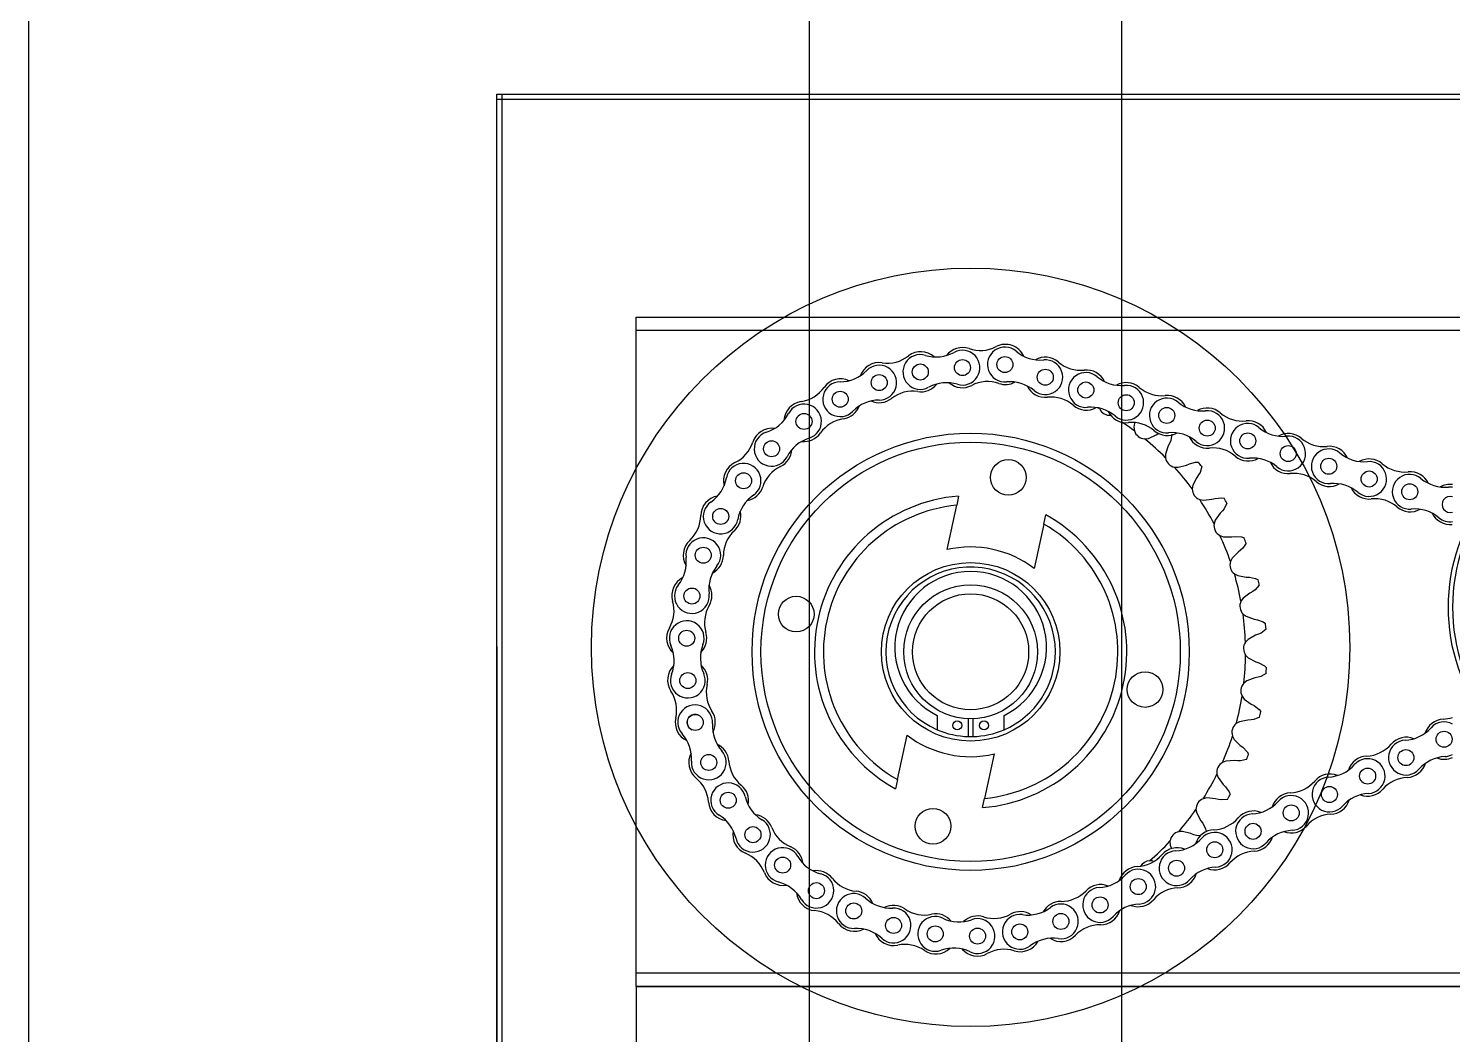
# Model space of a CAD drawing. Header units: millimetres. Extents: x 4754612 to 5801174, y 2368242 to 2777223.
# Drawn here: x 4993940.8 to 4994168.8, y 2456442.9 to 2456603.9 of the extents above; entities that cross this region are included whole.
import ezdxf

# ---------------------------------------------------------------- set-up
doc = ezdxf.new("R2010")
doc.units = ezdxf.units.MM
doc.header["$LTSCALE"] = 1000
for name, color, linetype in [('(주)하나기공-LEADER', 7, 'Continuous'), ('A-ELE-8', 8, 'Continuous'), ('그라스울판넬', 7, 'Continuous')]:
    doc.layers.add(name, color=color, linetype=linetype)

msp = doc.modelspace()

# ---------------------------------------------------------------- linework, layer by layer
at = {"layer": '(주)하나기공-LEADER', "color": 4}
for p, q in [((4994015.782, 2456343.44), (4994015.782, 2456593.44)), ((4994016.639, 2456344.297), (4994016.639, 2456593.44)), ((4994140.782, 2456592.583), (4994015.782, 2456592.583)), ((4994015.782, 2456505.011), (4994015.782, 2456343.44))]:
    msp.add_line(p, q, dxfattribs=at)
at = {"layer": '(주)하나기공-LEADER', "color": 8, "linetype": 'ByBlock', "lineweight": -2}
for p, q in [((4994230.925, 2456555.583), (4994038.068, 2456555.583)), ((4994117.891, 2456540.749), (4994117.782, 2456540.118)), ((4994117.782, 2456540.118), (4994117.865, 2456539.525)), ((4994120.099, 2456538.314), (4994121.351, 2456538.871)), ((4994121.351, 2456538.871), (4994121.793, 2456539.151)), ((4994119.504, 2456538.249), (4994120.099, 2456538.314)), ((4994123.283, 2456537.12), (4994122.851, 2456535.82)), ((4994123.518, 2456537.587), (4994123.283, 2456537.12)), ((4994122.851, 2456535.82), (4994122.844, 2456535.221)), ((4994124.872, 2456533.691), (4994126.193, 2456534.055)), ((4994126.193, 2456534.055), (4994126.672, 2456534.266)), ((4994124.274, 2456533.716), (4994124.872, 2456533.691)), ((4994127.843, 2456532.036), (4994127.221, 2456530.814)), ((4994128.145, 2456532.463), (4994127.843, 2456532.036)), ((4994127.221, 2456530.814), (4994127.126, 2456530.223)), ((4994087.866, 2456520.51), (4994089.402, 2456527.619)), ((4994089.717, 2456529.08), (4994089.402, 2456527.619)), ((4994128.315, 2456528.521), (4994128.903, 2456528.408)), ((4994128.903, 2456528.408), (4994130.264, 2456528.572)), ((4994130.264, 2456528.572), (4994130.768, 2456528.709)), ((4994103.365, 2456524.602), (4994103.681, 2456526.063)), ((4994130.797, 2456525.213), (4994130.615, 2456524.643)), ((4994131.594, 2456526.329), (4994130.797, 2456525.213)), ((4994131.956, 2456526.706), (4994131.594, 2456526.329)), ((4994103.365, 2456524.602), (4994101.829, 2456517.493)), ((4994131.538, 2456522.783), (4994132.102, 2456522.583)), ((4994132.102, 2456522.583), (4994133.472, 2456522.542)), ((4994133.472, 2456522.542), (4994133.991, 2456522.602)), ((4994134.867, 2456520.445), (4994134.452, 2456520.126)), ((4994133.499, 2456519.142), (4994133.233, 2456518.605)), ((4994134.452, 2456520.126), (4994133.499, 2456519.142)), ((4994133.868, 2456516.628), (4994134.397, 2456516.347)), ((4994134.397, 2456516.347), (4994135.745, 2456516.102)), ((4994135.745, 2456516.102), (4994136.268, 2456516.084)), ((4994136.355, 2456513.567), (4994135.265, 2456512.736)), ((4994136.812, 2456513.82), (4994136.355, 2456513.567)), ((4994135.265, 2456512.736), (4994134.923, 2456512.245)), ((4994135.256, 2456510.195), (4994135.736, 2456509.838)), ((4994135.736, 2456509.838), (4994137.033, 2456509.395)), ((4994137.033, 2456509.395), (4994137.547, 2456509.299)), ((4994137.258, 2456506.797), (4994136.057, 2456506.138)), ((4994137.748, 2456506.98), (4994137.258, 2456506.797)), ((4994136.057, 2456506.138), (4994135.645, 2456505.703)), ((4994135.669, 2456503.627), (4994136.091, 2456503.202)), ((4994136.091, 2456503.202), (4994137.307, 2456502.571)), ((4994137.307, 2456502.571), (4994137.801, 2456502.4)), ((4994137.142, 2456499.968), (4994135.856, 2456499.495)), ((4994137.654, 2456500.076), (4994137.142, 2456499.968)), ((4994135.856, 2456499.495), (4994135.384, 2456499.127)), ((4994135.099, 2456497.071), (4994135.453, 2456496.588)), ((4994135.453, 2456496.588), (4994136.561, 2456495.782)), ((4994136.561, 2456495.782), (4994137.024, 2456495.539)), ((4994086.282, 2456493.971), (4994086.282, 2456491.685)), ((4994091.282, 2456490.587), (4994091.282, 2456493.446)), ((4994091.996, 2456493.446), (4994091.996, 2456490.587)), ((4994096.996, 2456491.685), (4994096.996, 2456493.971)), ((4994134.668, 2456492.957), (4994134.147, 2456492.663)), ((4994136.01, 2456493.233), (4994134.668, 2456492.957)), ((4994136.533, 2456493.263), (4994136.01, 2456493.233)), ((4994079.914, 2456483.706), (4994081.45, 2456490.815)), ((4994133.558, 2456490.672), (4994133.835, 2456490.142)), ((4994133.835, 2456490.142), (4994134.812, 2456489.18)), ((4994134.812, 2456489.18), (4994135.233, 2456488.871)), ((4994095.413, 2456487.798), (4994093.877, 2456480.689)), ((4994132.519, 2456486.669), (4994131.959, 2456486.456)), ((4994133.887, 2456486.742), (4994132.519, 2456486.669)), ((4994134.408, 2456486.694), (4994133.887, 2456486.742)), ((4994131.08, 2456484.575), (4994131.276, 2456484.009)), ((4994131.276, 2456484.009), (4994132.098, 2456482.913)), ((4994079.914, 2456483.706), (4994079.598, 2456482.245)), ((4994132.098, 2456482.913), (4994132.469, 2456482.544)), ((4994093.561, 2456479.228), (4994093.877, 2456480.689)), ((4994129.456, 2456480.772), (4994128.871, 2456480.645)), ((4994130.82, 2456480.64), (4994129.456, 2456480.772)), ((4994131.328, 2456480.515), (4994130.82, 2456480.64)), ((4994127.721, 2456478.916), (4994127.831, 2456478.327)), ((4994127.831, 2456478.327), (4994128.48, 2456477.12)), ((4994128.48, 2456477.12), (4994128.792, 2456476.701)), ((4994126.878, 2456475.063), (4994125.549, 2456475.397)), ((4994127.361, 2456474.863), (4994126.878, 2456475.063)), ((4994123.557, 2456473.82), (4994123.577, 2456473.221)), ((4994123.577, 2456473.221), (4994123.803, 2456472.592))]:
    msp.add_line(p, q, dxfattribs=at)
at = {"layer": '(주)하나기공-LEADER', "color": 1}
for q in [(4994038.068, 2456422.011), (4994230.925, 2456450.583)]:
    msp.add_line((4994038.068, 2456450.583), q, dxfattribs=at)
at = {"layer": '(주)하나기공-LEADER', "color": 4}
msp.add_lwpolyline([(4994314.925, 2456592.583), (4994015.782, 2456592.583), (4994015.782, 2456593.44), (4994015.782, 2456593.44), (4994314.925, 2456593.44)], dxfattribs=at)
at = {"layer": '(주)하나기공-LEADER', "color": 8, "linetype": 'ByBlock', "lineweight": -2}
msp.add_lwpolyline([(4994230.925, 2456452.726), (4994038.068, 2456452.726), (4994038.068, 2456555.583), (4994038.068, 2456557.726), (4994230.925, 2456557.726), (4994230.925, 2456555.583)], close=True, dxfattribs=at)
for points in [[(4994123.832, 2456538.993), (4994123.687, 2456537.997), (4994123.518, 2456537.587)], [(4994126.672, 2456534.266), (4994127.645, 2456534.508), (4994128.091, 2456534.507)], [(4994128.664, 2456533.805), (4994128.373, 2456532.843), (4994128.145, 2456532.463)], [(4994130.768, 2456528.709), (4994131.767, 2456528.803), (4994132.208, 2456528.735)], [(4994132.67, 2456527.956), (4994132.238, 2456527.047), (4994131.956, 2456526.706)], [(4994133.991, 2456522.602), (4994134.993, 2456522.547), (4994135.419, 2456522.414)], [(4994135.759, 2456521.575), (4994135.197, 2456520.741), (4994134.867, 2456520.445)], [(4994136.268, 2456516.084), (4994137.25, 2456515.88), (4994137.651, 2456515.685)], [(4994137.863, 2456514.804), (4994137.182, 2456514.064), (4994136.812, 2456513.82)], [(4994137.547, 2456509.299), (4994138.488, 2456508.951), (4994138.856, 2456508.699)], [(4994138.934, 2456507.796), (4994138.151, 2456507.165), (4994137.748, 2456506.98)], [(4994137.801, 2456502.4), (4994138.68, 2456501.915), (4994139.006, 2456501.611)], [(4994138.949, 2456500.707), (4994138.08, 2456500.199), (4994137.654, 2456500.076)], [(4994137.024, 2456495.539), (4994137.82, 2456494.929), (4994138.098, 2456494.58)], [(4994137.906, 2456493.694), (4994136.972, 2456493.322), (4994136.533, 2456493.263)], [(4994135.233, 2456488.871), (4994135.93, 2456488.149), (4994136.152, 2456487.762)], [(4994135.831, 2456486.915), (4994134.851, 2456486.686), (4994134.408, 2456486.694)], [(4994132.469, 2456482.544), (4994133.05, 2456481.727), (4994133.212, 2456481.311)], [(4994132.768, 2456480.521), (4994131.765, 2456480.441), (4994131.328, 2456480.515)], [(4994125.549, 2456475.397), (4994125.069, 2456475.382), (4994124.951, 2456475.358)], [(4994128.409, 2456474.682), (4994127.782, 2456474.725), (4994127.361, 2456474.863)], [(4994128.792, 2456476.701), (4994129.245, 2456475.806), (4994129.343, 2456475.37)], [(4994120.884, 2456470.664), (4994120.706, 2456470.7), (4994120.288, 2456470.715)], [(4994230.925, 2456452.726), (4994230.925, 2456450.583), (4994038.068, 2456450.583), (4994038.068, 2456452.726)]]:
    msp.add_lwpolyline(points, dxfattribs=at)
for centre, radius in [((4994091.639, 2456504.868), 60.714), ((4994083.582, 2456548.953), 1.282), ((4994090.332, 2456549.653), 1.282), ((4994097.118, 2456550.143), 1.282), ((4994076.995, 2456547.252), 1.282), ((4994103.592, 2456548.11), 1.282), ((4994070.751, 2456544.596), 1.282), ((4994110.083, 2456546.071), 1.282), ((4994116.557, 2456544.038), 1.282), ((4994123.048, 2456542), 1.282), ((4994064.956, 2456541.03), 1.282), ((4994129.522, 2456539.967), 1.282), ((4994091.639, 2456504.154), 35), ((4994136.013, 2456537.928), 1.282), ((4994091.639, 2456504.154), 33.571), ((4994059.77, 2456536.654), 1.282), ((4994142.487, 2456535.895), 1.282), ((4994097.673, 2456532.081), 2.857), ((4994148.978, 2456533.856), 1.282), ((4994055.282, 2456531.54), 1.282), ((4994155.452, 2456531.823), 1.282), ((4994161.943, 2456529.785), 1.282), ((4994051.615, 2456525.831), 1.282), ((4994048.831, 2456519.623), 1.282), ((4994091.639, 2456504.154), 14.286), ((4994047.007, 2456513.087), 1.282), ((4994091.639, 2456504.154), 10.714), ((4994091.639, 2456504.154), 9.286), ((4994063.712, 2456510.188), 2.857), ((4994046.174, 2456506.335), 1.282), ((4994046.355, 2456499.552), 1.282), ((4994119.566, 2456498.12), 2.857), ((4994047.547, 2456492.853), 1.282), ((4994089.496, 2456492.368), 0.714), ((4994093.782, 2456492.368), 0.714), ((4994167.45, 2456490.159), 1.282), ((4994161.337, 2456487.213), 1.282), ((4994049.71, 2456486.439), 1.282), ((4994155.208, 2456484.26), 1.282), ((4994052.819, 2456480.388), 1.282), ((4994149.095, 2456481.314), 1.282), ((4994142.966, 2456478.361), 1.282), ((4994085.605, 2456476.227), 2.857), ((4994056.784, 2456474.881), 1.282), ((4994136.853, 2456475.415), 1.282), ((4994130.724, 2456472.462), 1.282), ((4994061.537, 2456470.012), 1.282), ((4994124.611, 2456469.516), 1.282), ((4994118.482, 2456466.562), 1.282), ((4994066.947, 2456465.916), 1.282), ((4994072.922, 2456462.663), 1.282), ((4994112.363, 2456463.628), 1.282), ((4994079.298, 2456460.342), 1.282), ((4994106.091, 2456460.992), 1.282), ((4994085.967, 2456458.992), 1.282), ((4994092.744, 2456458.65), 1.282), ((4994099.514, 2456459.323), 1.282)]:
    msp.add_circle(centre, radius, dxfattribs=at)
for centre, radius, start, end in [((4994083.663, 2456548.989), 3.214, 47.82673, 127.88435), ((4994090.332, 2456549.653), 3.214, 70.96624, 142.84461), ((4994090.332, 2456549.653), 2.786, 253.17976, 118.66143), ((4994093.174, 2456557.892), 5.502, 250.96624, 297.53351), ((4994097.118, 2456550.143), 2.786, 49.82447, 275.30615), ((4994097.204, 2456550.163), 3.214, 24.00427, 117.53351), ((4994102.78, 2456556.849), 5.991, 229.82446, 275.30615), ((4994076.995, 2456547.252), 3.214, 81.31707, 159.96623), ((4994076.995, 2456547.252), 2.786, 270.30138, 135.78305), ((4994078.311, 2456555.868), 5.502, 261.31707, 307.88435), ((4994083.582, 2456548.953), 2.786, 73.17976, 298.66144), ((4994086.122, 2456557.354), 5.991, 253.17975, 298.66144), ((4994103.592, 2456548.11), 2.786, 229.82447, 95.30614), ((4994103.592, 2456548.11), 3.214, 49.40097, 119.48932), ((4994109.264, 2456554.728), 5.502, 229.40097, 275.96825), ((4994070.817, 2456544.653), 3.214, 64.94835, 145.00597), ((4994070.705, 2456553.372), 5.991, 270.30138, 315.78306), ((4994110.083, 2456546.071), 2.786, 49.82447, 275.30615), ((4994110.17, 2456546.059), 3.214, 24.81499, 95.96825), ((4994115.745, 2456552.778), 5.991, 229.82446, 275.30615), ((4994063.677, 2456549.652), 5.502, 278.43869, 325.00597), ((4994070.751, 2456544.596), 2.786, 90.30138, 315.78306), ((4994082.34, 2456540.402), 5.474, 81.23852, 127.9629), ((4994083.663, 2456548.989), 3.214, 261.23852, 322.47151), ((4994087.792, 2456541.251), 5.991, 73.17975, 118.66144), ((4994090.332, 2456549.653), 3.214, 228.99659, 297.61206), ((4994094.359, 2456541.954), 5.474, 70.88769, 117.61206), ((4994097.204, 2456550.163), 3.214, 250.88769, 298.54182), ((4994097.93, 2456541.404), 5.991, 49.82447, 95.30615), ((4994103.592, 2456548.11), 3.214, 205.6413, 276.0468), ((4994116.557, 2456544.038), 2.786, 229.82447, 95.30614), ((4994116.557, 2456544.038), 3.214, 49.40097, 119.48932), ((4994122.229, 2456550.656), 5.502, 229.40097, 275.96825), ((4994064.956, 2456541.03), 3.214, 98.43869, 177.08785), ((4994064.956, 2456541.03), 2.786, 287.423, 152.90468), ((4994070.817, 2456544.653), 3.214, 278.36014, 339.59313), ((4994077.041, 2456538.475), 5.991, 90.30138, 135.78306), ((4994076.995, 2456547.252), 3.214, 246.11821, 307.9629), ((4994104.507, 2456539.47), 5.474, 49.32242, 96.0468), ((4994110.17, 2456546.059), 3.214, 229.32242, 299.50049), ((4994110.895, 2456537.332), 5.991, 49.82447, 95.30615), ((4994091.639, 2456504.154), 44.033, 62.01601, 62.55931), ((4994113.941, 2456543.838), 1.824, 205.98142, 273.66564), ((4994123.048, 2456542), 2.786, 49.82447, 275.30615), ((4994123.135, 2456541.987), 3.214, 24.81499, 95.96825), ((4994128.71, 2456548.706), 5.991, 229.82446, 275.30615), ((4994129.522, 2456539.967), 3.214, 49.40097, 119.48932), ((4994057.142, 2456545.028), 5.991, 287.423, 332.90468), ((4994072.08, 2456536.057), 5.474, 98.36014, 145.08452), ((4994116.557, 2456544.038), 3.214, 205.6413, 276.0468), ((4994091.639, 2456504.154), 44.033, 53.44458, 56.53543), ((4994117.472, 2456535.398), 5.474, 49.32242, 96.0468), ((4994129.522, 2456539.967), 2.786, 229.82447, 95.30614), ((4994135.194, 2456546.584), 5.502, 229.40097, 275.96825), ((4994136.1, 2456537.916), 3.214, 24.81499, 95.96825), ((4994059.817, 2456536.728), 3.214, 82.06997, 162.12759), ((4994059.77, 2456536.654), 2.786, 107.423, 332.90468), ((4994064.956, 2456541.03), 3.214, 263.23983, 325.08452), ((4994119.606, 2456540.071), 1.824, 197.40999, 266.77716), ((4994123.135, 2456541.987), 3.214, 229.32242, 299.50049), ((4994123.86, 2456533.26), 5.991, 49.82447, 95.30615), ((4994129.522, 2456539.967), 3.214, 205.6413, 276.0468), ((4994136.013, 2456537.928), 2.786, 49.82447, 275.30615), ((4994141.675, 2456544.634), 5.991, 229.82446, 275.30615), ((4994142.487, 2456535.895), 2.786, 229.82447, 95.30614), ((4994142.487, 2456535.895), 3.214, 49.40097, 119.48932), ((4994051.522, 2456539.403), 5.502, 295.56032, 342.12759), ((4994059.817, 2456536.728), 3.214, 295.48177, 356.71476), ((4994067.584, 2456532.656), 5.991, 107.423, 152.90468), ((4994091.639, 2456504.154), 44.033, 44.87316, 50.74257), ((4994130.437, 2456531.327), 5.474, 49.32242, 96.0468), ((4994148.159, 2456542.513), 5.502, 229.40097, 275.96825), ((4994148.978, 2456533.856), 2.786, 49.82447, 275.30615), ((4994149.065, 2456533.844), 3.214, 24.81499, 95.96825), ((4994055.282, 2456531.54), 3.214, 115.56032, 194.20947), ((4994055.282, 2456531.54), 2.786, 304.54462, 170.0263), ((4994124.647, 2456535.501), 1.824, 188.83856, 258.20573), ((4994091.639, 2456504.154), 47.435, 38.68928, 39.78359), ((4994136.1, 2456537.916), 3.214, 229.32242, 299.50049), ((4994136.825, 2456529.189), 5.991, 49.82447, 95.30615), ((4994142.487, 2456535.895), 3.214, 205.6413, 276.0468), ((4994154.64, 2456540.563), 5.991, 229.82446, 275.30615), ((4994155.452, 2456531.823), 2.786, 229.82447, 95.30614), ((4994155.452, 2456531.823), 3.214, 49.40097, 119.48932), ((4994161.124, 2456538.441), 5.502, 229.40097, 275.96825), ((4994046.638, 2456533.061), 5.991, 304.54462, 350.0263), ((4994063.555, 2456528.885), 5.474, 115.48177, 162.20614), ((4994091.639, 2456504.154), 44.033, 36.30173, 42.17114), ((4994143.402, 2456527.255), 5.474, 49.32242, 96.0468), ((4994161.943, 2456529.785), 2.786, 49.82447, 275.30615), ((4994162.03, 2456529.773), 3.214, 24.81499, 95.96825), ((4994167.605, 2456536.491), 5.991, 229.82446, 275.30615), ((4994055.282, 2456531.54), 3.214, 280.36145, 342.20614), ((4994128.95, 2456530.232), 1.824, 180.26714, 249.6343), ((4994149.065, 2456533.844), 3.214, 229.32242, 299.50049), ((4994149.789, 2456525.117), 5.991, 49.82447, 95.30615), ((4994155.452, 2456531.823), 3.214, 205.6413, 276.0468), ((4994168.417, 2456527.752), 3.214, 83.21375, 119.48932), ((4994198.082, 2456511.297), 30, 141.83714, 218.16286), ((4994168.417, 2456527.752), 2.786, 82.16359, 95.30614), ((4994198.082, 2456511.297), 29.286, 141.14106, 218.85894), ((4994051.637, 2456525.916), 3.214, 99.19159, 179.24921), ((4994051.615, 2456525.831), 2.786, 124.54462, 350.02631), ((4994060.259, 2456524.311), 5.991, 124.54462, 170.0263), ((4994091.639, 2456504.154), 25, 94.40941, 241.20631), ((4994091.639, 2456504.154), 23.571, 95.44756, 240.16816), ((4994091.639, 2456504.154), 44.033, 27.7303, 33.59971), ((4994091.639, 2456504.154), 47.435, 30.11785, 31.21216), ((4994156.367, 2456523.183), 5.474, 49.32242, 96.0468), ((4994162.03, 2456529.773), 3.214, 229.32242, 299.50049), ((4994168.417, 2456527.752), 1.282, 72.76826, 287.23174), ((4994042.922, 2456526.031), 5.502, 312.68194, 359.24921), ((4994051.637, 2456525.916), 3.214, 312.60339, 13.83638), ((4994091.639, 2456504.154), 25, 274.40941, 61.20631), ((4994162.754, 2456521.046), 5.991, 49.82447, 95.30615), ((4994168.417, 2456527.752), 3.214, 205.6413, 276.0468), ((4994168.417, 2456527.752), 2.786, 229.82447, 277.83641), ((4994057.519, 2456519.521), 5.474, 132.60339, 179.32776), ((4994091.639, 2456504.154), 23.571, 275.44756, 60.16816), ((4994132.42, 2456524.38), 1.824, 171.69571, 241.06288), ((4994091.639, 2456504.154), 44.033, 19.15887, 25.02828), ((4994048.831, 2456519.623), 3.214, 132.68194, 211.33109), ((4994048.831, 2456519.623), 2.786, 321.66624, 187.14792), ((4994091.639, 2456504.154), 16.786, 52.62353, 102.9922), ((4994091.639, 2456504.154), 47.435, 21.54643, 22.64073), ((4994040.122, 2456518.531), 5.991, 321.66624, 7.14793), ((4994048.831, 2456519.623), 3.214, 297.48307, 359.32776), ((4994134.979, 2456518.076), 1.824, 163.12428, 232.49145), ((4994047.003, 2456513.175), 3.214, 116.31321, 196.37084), ((4994055.716, 2456514.179), 5.991, 141.66624, 187.14792), ((4994091.639, 2456504.154), 13.571, 0, 246.75044), ((4994091.639, 2456504.868), 12.143, 296.17897, 243.82103), ((4994091.639, 2456504.154), 44.033, 10.58744, 16.45686), ((4994091.639, 2456504.154), 47.435, 12.975, 14.0693), ((4994047.007, 2456513.087), 2.786, 141.66625, 7.14793), ((4994047.003, 2456513.175), 3.214, 329.72501, 30.958), ((4994038.641, 2456510.719), 5.502, 329.80356, 16.37084), ((4994054.507, 2456508.795), 5.474, 149.72501, 196.44939), ((4994136.57, 2456511.461), 1.824, 154.55285, 223.92002), ((4994046.174, 2456506.335), 2.786, 338.78787, 204.26954), ((4994091.639, 2456504.154), 44.033, 2.01601, 7.88543), ((4994046.174, 2456506.335), 3.214, 149.80356, 228.45272), ((4994046.174, 2456506.335), 3.214, 314.60469, 16.44939), ((4994091.639, 2456504.154), 47.435, 4.40357, 5.49787), ((4994038.173, 2456502.727), 5.991, 338.78786, 24.26955), ((4994054.356, 2456503.159), 5.991, 158.78786, 204.26954), ((4994137.157, 2456504.682), 1.824, 145.98142, 215.34859), ((4994046.326, 2456499.635), 3.214, 346.84663, 48.07962), ((4994091.639, 2456504.154), 13.571, 293.24956, 0), ((4994091.639, 2456504.154), 44.033, 353.44458, 359.314), ((4994046.326, 2456499.635), 3.214, 133.43484, 213.49246), ((4994046.355, 2456499.552), 2.786, 158.78787, 24.26955), ((4994091.639, 2456504.154), 47.435, 355.83214, 356.92644), ((4994039.057, 2456494.825), 5.502, 346.92518, 33.49246), ((4994054.786, 2456497.658), 5.474, 166.84663, 213.57101), ((4994136.728, 2456497.892), 1.824, 137.40999, 206.77716), ((4994047.522, 2456492.863), 2.786, 356.07016, 221.55184), ((4994091.639, 2456504.154), 44.033, 344.87316, 350.74257), ((4994047.547, 2456492.853), 3.214, 166.92518, 245.22778), ((4994047.522, 2456492.863), 1.282, 68.27074, 249.45061), ((4994047.547, 2456492.853), 3.214, 331.2169, 33.57101), ((4994091.639, 2456504.154), 47.435, 347.26071, 348.35502), ((4994167.45, 2456490.159), 3.214, 92.56421, 162.65256), ((4994167.45, 2456490.159), 2.786, 61.09113, 138.46938), ((4994167.06, 2456498.866), 5.502, 272.56421, 288.40028), ((4994040.954, 2456487.041), 5.991, 356.07016, 41.55184), ((4994056.279, 2456492.261), 5.991, 176.07016, 221.55184), ((4994091.639, 2456504.154), 16.786, 232.62353, 282.9922), ((4994091.639, 2456504.154), 13.571, 246.75044, 268.49204), ((4994091.639, 2456504.154), 13.571, 268.49204, 271.50796), ((4994091.639, 2456504.154), 13.571, 271.50796, 293.24956), ((4994091.639, 2456504.154), 44.033, 336.30173, 342.17114), ((4994135.291, 2456491.242), 1.824, 128.83856, 198.20573), ((4994160.879, 2456495.978), 5.991, 272.98771, 318.46939), ((4994049.71, 2456486.439), 3.214, 4.02544, 65.73501), ((4994154.818, 2456492.967), 5.502, 272.56421, 319.13149), ((4994161.337, 2456487.213), 2.786, 92.98771, 318.46939), ((4994161.409, 2456487.264), 3.214, 67.97823, 139.13149), ((4994049.71, 2456486.439), 3.214, 151.88699, 230.67126), ((4994049.71, 2456486.439), 2.786, 176.07016, 41.55183), ((4994058.405, 2456487.051), 5.502, 184.02544, 230.59271), ((4994132.879, 2456484.881), 1.824, 120.26714, 189.6343), ((4994091.639, 2456504.154), 47.435, 338.68928, 339.78359), ((4994148.637, 2456490.079), 5.991, 272.98771, 318.46939), ((4994155.208, 2456484.26), 3.214, 92.56421, 162.65256), ((4994155.208, 2456484.26), 2.786, 272.98771, 138.46938), ((4994161.409, 2456487.264), 3.214, 272.48566, 342.66374), ((4994167.907, 2456481.394), 5.991, 92.98771, 138.46939), ((4994167.45, 2456490.159), 3.214, 248.80454, 294.76909), ((4994167.45, 2456490.159), 2.786, 272.98771, 298.90887), ((4994044.204, 2456479.719), 5.474, 3.94689, 50.67126), ((4994091.639, 2456504.154), 44.033, 327.7303, 333.59971), ((4994149.095, 2456481.314), 2.786, 92.98771, 318.46939), ((4994149.167, 2456481.365), 3.214, 67.97823, 139.13149), ((4994161.786, 2456478.584), 5.474, 92.48566, 139.21004), ((4994052.819, 2456480.388), 2.786, 13.00975, 238.49143), ((4994052.872, 2456480.317), 3.214, 348.36465, 50.59271), ((4994142.966, 2456478.361), 3.214, 92.56421, 162.65256), ((4994142.576, 2456487.068), 5.502, 272.56421, 319.13149), ((4994155.665, 2456475.495), 5.991, 92.98771, 138.46939), ((4994155.208, 2456484.26), 3.214, 248.80454, 319.21004), ((4994052.872, 2456480.317), 3.214, 183.94689, 263.06552), ((4994061.371, 2456482.364), 5.991, 193.00974, 238.49143), ((4994129.546, 2456478.95), 1.824, 111.69571, 181.06288), ((4994091.639, 2456504.154), 47.435, 330.11785, 331.21216), ((4994136.395, 2456484.18), 5.991, 272.98771, 318.46939), ((4994142.966, 2456478.361), 2.786, 272.98771, 138.46938), ((4994149.167, 2456481.365), 3.214, 272.48566, 342.66374), ((4994048.232, 2456472.905), 5.991, 13.00974, 58.49142), ((4994056.784, 2456474.881), 2.786, 193.00974, 58.49142), ((4994056.784, 2456474.881), 3.214, 21.14706, 82.67459), ((4994091.639, 2456504.154), 44.033, 319.15887, 325.02828), ((4994130.334, 2456481.169), 5.502, 272.56421, 319.13149), ((4994136.853, 2456475.415), 2.786, 92.98771, 318.46939), ((4994136.925, 2456475.466), 3.214, 67.97823, 139.13149), ((4994149.544, 2456472.685), 5.474, 92.48566, 139.21004), ((4994056.784, 2456474.881), 3.214, 168.82657, 247.79289), ((4994064.913, 2456478.025), 5.502, 201.14706, 247.71434), ((4994125.366, 2456473.581), 1.824, 103.12428, 172.49145), ((4994130.724, 2456472.462), 3.214, 92.56421, 162.65256), ((4994130.724, 2456472.462), 2.786, 272.98771, 138.46938), ((4994143.423, 2456469.596), 5.991, 92.98771, 138.46939), ((4994142.966, 2456478.361), 3.214, 248.80454, 319.21004), ((4994061.537, 2456470.012), 2.786, 30.13137, 255.61305), ((4994061.608, 2456469.96), 3.214, 5.48628, 67.71434), ((4994091.639, 2456504.154), 44.033, 310.58744, 316.45686), ((4994124.683, 2456469.566), 3.214, 67.97823, 139.13149), ((4994124.153, 2456478.281), 5.991, 272.98771, 318.46939), ((4994136.925, 2456475.466), 3.214, 272.48566, 342.66374), ((4994053.5, 2456466.837), 5.474, 21.06851, 67.79289), ((4994069.128, 2456474.418), 5.991, 210.13136, 255.61305), ((4994118.092, 2456475.269), 5.502, 272.56421, 319.13149), ((4994120.432, 2456468.896), 1.824, 94.55285, 149.51461), ((4994124.611, 2456469.516), 2.786, 92.98771, 318.46939), ((4994130.724, 2456472.462), 3.214, 248.80454, 319.21004), ((4994137.302, 2456466.786), 5.474, 92.48566, 139.21004), ((4994061.608, 2456469.96), 3.214, 201.06851, 280.18714), ((4994066.947, 2456465.916), 2.786, 210.13137, 75.61304), ((4994066.947, 2456465.916), 3.214, 38.26868, 99.79622), ((4994073.79, 2456471.315), 5.502, 218.26868, 264.83596), ((4994111.922, 2456472.394), 5.991, 272.88018, 318.36186), ((4994118.482, 2456466.562), 3.214, 92.56421, 162.54503), ((4994118.482, 2456466.562), 2.786, 272.88018, 138.36185), ((4994124.683, 2456469.566), 3.214, 272.48566, 342.66374), ((4994131.181, 2456463.696), 5.991, 92.98771, 138.46939), ((4994059.356, 2456461.511), 5.991, 30.13136, 75.61304), ((4994066.947, 2456465.916), 3.214, 185.9482, 264.91451), ((4994073.005, 2456462.634), 3.214, 22.6079, 84.83596), ((4994106.147, 2456469.708), 5.502, 269.63355, 316.20082), ((4994112.363, 2456463.628), 2.786, 92.88018, 318.36186), ((4994112.438, 2456463.675), 3.214, 67.98891, 136.20082), ((4994125.06, 2456460.886), 5.474, 92.48566, 139.21004), ((4994072.922, 2456462.663), 2.786, 47.25299, 272.73467), ((4994078.879, 2456469.109), 5.991, 227.25299, 272.73467), ((4994079.298, 2456460.342), 3.214, 55.3903, 116.91784), ((4994106.091, 2456460.992), 3.214, 89.63355, 151.16108), ((4994106.091, 2456460.992), 2.786, 261.49623, 126.97791), ((4994118.923, 2456457.796), 5.991, 92.88018, 138.36186), ((4994118.482, 2456466.562), 3.214, 248.69701, 319.21004), ((4994066.177, 2456457.262), 5.474, 38.19013, 84.91451), ((4994079.298, 2456460.342), 2.786, 227.25299, 92.73466), ((4994084.249, 2456467.515), 5.502, 235.3903, 281.95758), ((4994085.967, 2456458.992), 2.786, 64.37461, 289.85629), ((4994086.055, 2456458.988), 3.214, 39.72952, 101.95758), ((4994089.762, 2456466.905), 5.991, 244.37461, 289.85629), ((4994092.744, 2456458.65), 3.214, 72.51192, 134.03946), ((4994092.744, 2456458.65), 2.786, 244.37461, 109.85629), ((4994095.363, 2456466.963), 5.502, 252.51192, 299.0792), ((4994099.514, 2456459.323), 2.786, 81.49623, 306.97791), ((4994099.599, 2456459.346), 3.214, 56.85114, 119.0792), ((4994100.812, 2456468.003), 5.991, 261.49623, 306.97791), ((4994112.438, 2456463.675), 3.214, 269.555, 342.68232), ((4994073.005, 2456462.634), 3.214, 218.19013, 297.30876), ((4994073.341, 2456453.896), 5.991, 47.25299, 92.73467), ((4994079.298, 2456460.342), 3.214, 203.06982, 282.03613), ((4994106.091, 2456460.992), 3.214, 237.31306, 316.27937), ((4994112.37, 2456454.987), 5.474, 89.555, 136.27937), ((4994081.11, 2456451.844), 5.474, 55.31175, 102.03613), ((4994086.055, 2456458.988), 3.214, 235.31175, 314.43039), ((4994088.948, 2456450.736), 5.991, 64.37461, 109.85629), ((4994092.744, 2456458.65), 3.214, 220.19144, 299.15775), ((4994096.977, 2456451.063), 5.474, 72.43337, 119.15775), ((4994099.599, 2456459.346), 3.214, 252.43337, 331.55201), ((4994104.793, 2456452.311), 5.991, 81.49623, 126.97791)]:
    msp.add_arc(centre, radius, start, end, dxfattribs=at)
at = {"layer": 'A-ELE-8'}
msp.add_line((4994115.782, 2460093.44), (4994115.782, 2451243.44), dxfattribs=at)
at = {"layer": '그라스울판넬'}
for p, q in [((4993940.782, 2460093.44), (4993940.782, 2456243.44)), ((4994065.782, 2460093.44), (4994065.782, 2456243.44))]:
    msp.add_line(p, q, dxfattribs=at)

doc.saveas('drawing.dxf')
